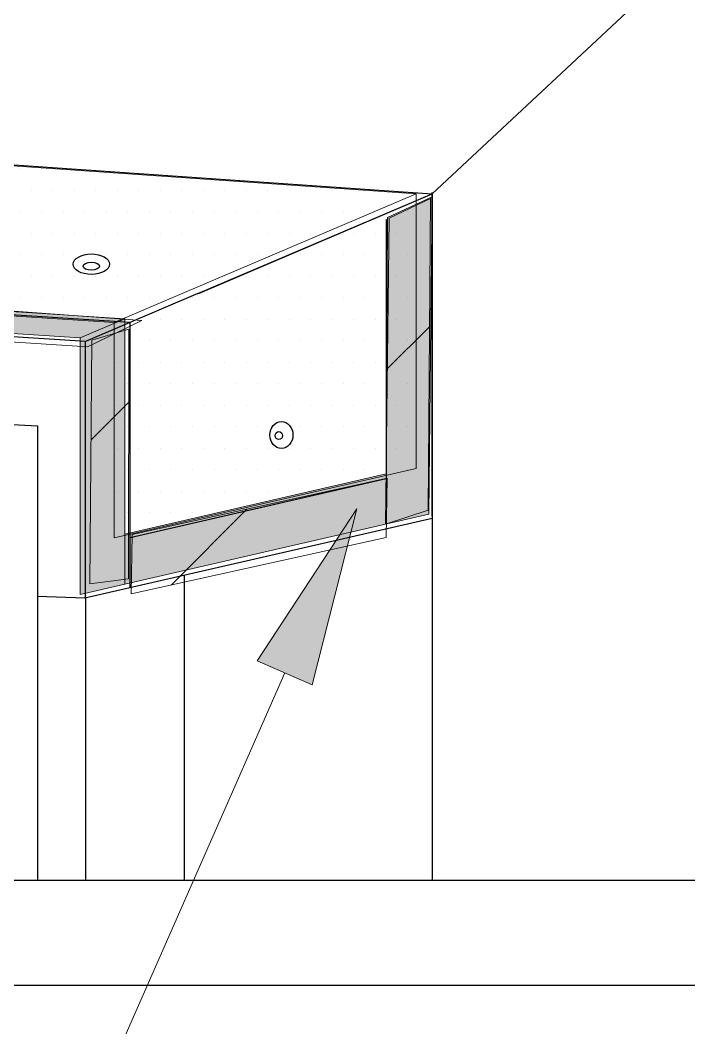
# Model space of a CAD drawing. Extents: x -1392 to 5791, y -3809 to 1722.
# Drawn here: x 161.2 to 203.2, y -1624.9 to -1561.6 of the extents above; entities that cross this region are included whole.
import ezdxf

# ---------------------------------------------------------------- set-up
doc = ezdxf.new("R2010")
doc.units = 0
doc.header["$MEASUREMENT"] = 0
for name, color, linetype, lineweight in [('.ATI-HATCH', 7, 'Continuous', 0), ('G-ANNO-TTLB', 7, 'Continuous', 0), ('Layer 12', 7, 'Continuous', 0), ('TYVEK', 7, 'Continuous', 0)]:
    doc.layers.add(name, color=color, linetype=linetype, lineweight=lineweight)
pattern_1 = [(45, (0, 0), (-7.071067, 7.07107), [])]

# ---------------------------------------------------------------- blocks, each defined once
blk = doc.blocks.new('Block_129')
at = {"layer": '.ATI-HATCH'}
for points in [[(186.069, -1572.502), (186.069, -1572.502), (98.616, -1566.433), (98.616, -1566.433), (98.616, -1566.433), (98.616, -1576.18), (98.616, -1576.18), (98.616, -1576.18), (167.12, -1580.595), (167.12, -1580.595), (167.12, -1580.595), (171.384, -1578.774), (171.384, -1578.774), (171.384, -1578.774), (186.069, -1572.502), (186.069, -1572.502)], [(186.069, -1572.502), (186.069, -1572.502), (171.384, -1578.774), (171.384, -1578.774), (171.384, -1578.774), (167.12, -1580.595), (167.12, -1580.595), (167.12, -1580.595), (167.12, -1594.108), (167.12, -1594.108), (167.12, -1594.108), (186.069, -1589.746), (186.069, -1589.746), (186.069, -1589.746), (186.069, -1572.502), (186.069, -1572.502)]]:
    blk.add_open_spline(points, degree=3, knots=[0, 0, 0, 0, 1, 1, 1, 2, 2, 2, 3, 3, 3, 4, 4, 4, 5, 5, 5, 5], dxfattribs=at)
at = {"layer": '.ATI-HATCH', "color": 8, "lineweight": 0, "true_color": 0x808080}
for points in [[(161.242, -1570.927), (161.242, -1570.927), (161.242, -1570.927), (161.242, -1570.927)], [(162.592, -1570.927), (162.592, -1570.927), (162.592, -1570.927), (162.592, -1570.927)], [(161.917, -1572.277), (161.917, -1572.277), (161.917, -1572.277), (161.917, -1572.277)], [(163.267, -1572.277), (163.267, -1572.277), (163.267, -1572.277), (163.267, -1572.277)], [(164.617, -1572.277), (164.617, -1572.277), (164.617, -1572.277), (164.617, -1572.277)], [(165.967, -1572.277), (165.967, -1572.277), (165.967, -1572.277), (165.967, -1572.277)], [(167.317, -1572.277), (167.317, -1572.277), (167.317, -1572.277), (167.317, -1572.277)], [(168.667, -1572.277), (168.667, -1572.277), (168.667, -1572.277), (168.667, -1572.277)], [(170.017, -1572.277), (170.017, -1572.277), (170.017, -1572.277), (170.017, -1572.277)], [(171.367, -1572.277), (171.367, -1572.277), (171.367, -1572.277), (171.367, -1572.277)], [(172.717, -1572.277), (172.717, -1572.277), (172.717, -1572.277), (172.717, -1572.277)], [(174.067, -1572.277), (174.067, -1572.277), (174.067, -1572.277), (174.067, -1572.277)], [(175.417, -1572.277), (175.417, -1572.277), (175.417, -1572.277), (175.417, -1572.277)], [(176.767, -1572.277), (176.767, -1572.277), (176.767, -1572.277), (176.767, -1572.277)], [(178.117, -1572.277), (178.117, -1572.277), (178.117, -1572.277), (178.117, -1572.277)], [(179.467, -1572.277), (179.467, -1572.277), (179.467, -1572.277), (179.467, -1572.277)], [(180.817, -1572.277), (180.817, -1572.277), (180.817, -1572.277), (180.817, -1572.277)], [(182.167, -1572.277), (182.167, -1572.277), (182.167, -1572.277), (182.167, -1572.277)], [(161.242, -1573.627), (161.242, -1573.627), (161.242, -1573.627), (161.242, -1573.627)], [(162.592, -1573.627), (162.592, -1573.627), (162.592, -1573.627), (162.592, -1573.627)], [(163.942, -1573.627), (163.942, -1573.627), (163.942, -1573.627), (163.942, -1573.627)], [(165.292, -1573.627), (165.292, -1573.627), (165.292, -1573.627), (165.292, -1573.627)], [(166.642, -1573.627), (166.642, -1573.627), (166.642, -1573.627), (166.642, -1573.627)], [(167.992, -1573.627), (167.992, -1573.627), (167.992, -1573.627), (167.992, -1573.627)], [(169.342, -1573.627), (169.342, -1573.627), (169.342, -1573.627), (169.342, -1573.627)], [(170.692, -1573.627), (170.692, -1573.627), (170.692, -1573.627), (170.692, -1573.627)], [(172.042, -1573.627), (172.042, -1573.627), (172.042, -1573.627), (172.042, -1573.627)], [(173.392, -1573.627), (173.392, -1573.627), (173.392, -1573.627), (173.392, -1573.627)], [(174.742, -1573.627), (174.742, -1573.627), (174.742, -1573.627), (174.742, -1573.627)], [(176.092, -1573.627), (176.092, -1573.627), (176.092, -1573.627), (176.092, -1573.627)], [(177.442, -1573.627), (177.442, -1573.627), (177.442, -1573.627), (177.442, -1573.627)], [(178.792, -1573.627), (178.792, -1573.627), (178.792, -1573.627), (178.792, -1573.627)], [(180.142, -1573.627), (180.142, -1573.627), (180.142, -1573.627), (180.142, -1573.627)], [(181.492, -1573.627), (181.492, -1573.627), (181.492, -1573.627), (181.492, -1573.627)], [(182.842, -1573.627), (182.842, -1573.627), (182.842, -1573.627), (182.842, -1573.627)], [(184.192, -1573.627), (184.192, -1573.627), (184.192, -1573.627), (184.192, -1573.627)], [(185.542, -1573.627), (185.542, -1573.627), (185.542, -1573.627), (185.542, -1573.627)], [(161.917, -1574.977), (161.917, -1574.977), (161.917, -1574.977), (161.917, -1574.977)], [(163.267, -1574.977), (163.267, -1574.977), (163.267, -1574.977), (163.267, -1574.977)], [(164.617, -1574.977), (164.617, -1574.977), (164.617, -1574.977), (164.617, -1574.977)], [(165.967, -1574.977), (165.967, -1574.977), (165.967, -1574.977), (165.967, -1574.977)], [(167.317, -1574.977), (167.317, -1574.977), (167.317, -1574.977), (167.317, -1574.977)], [(168.667, -1574.977), (168.667, -1574.977), (168.667, -1574.977), (168.667, -1574.977)], [(170.017, -1574.977), (170.017, -1574.977), (170.017, -1574.977), (170.017, -1574.977)], [(171.367, -1574.977), (171.367, -1574.977), (171.367, -1574.977), (171.367, -1574.977)], [(172.717, -1574.977), (172.717, -1574.977), (172.717, -1574.977), (172.717, -1574.977)], [(174.067, -1574.977), (174.067, -1574.977), (174.067, -1574.977), (174.067, -1574.977)], [(175.417, -1574.977), (175.417, -1574.977), (175.417, -1574.977), (175.417, -1574.977)], [(176.767, -1574.977), (176.767, -1574.977), (176.767, -1574.977), (176.767, -1574.977)], [(178.117, -1574.977), (178.117, -1574.977), (178.117, -1574.977), (178.117, -1574.977)], [(179.467, -1574.977), (179.467, -1574.977), (179.467, -1574.977), (179.467, -1574.977)], [(180.817, -1574.977), (180.817, -1574.977), (180.817, -1574.977), (180.817, -1574.977)], [(182.167, -1574.977), (182.167, -1574.977), (182.167, -1574.977), (182.167, -1574.977)], [(183.517, -1574.977), (183.517, -1574.977), (183.517, -1574.977), (183.517, -1574.977)], [(184.867, -1574.977), (184.867, -1574.977), (184.867, -1574.977), (184.867, -1574.977)], [(161.242, -1576.327), (161.242, -1576.327), (161.242, -1576.327), (161.242, -1576.327)], [(162.592, -1576.327), (162.592, -1576.327), (162.592, -1576.327), (162.592, -1576.327)], [(163.942, -1576.327), (163.942, -1576.327), (163.942, -1576.327), (163.942, -1576.327)], [(165.292, -1576.327), (165.292, -1576.327), (165.292, -1576.327), (165.292, -1576.327)], [(166.642, -1576.327), (166.642, -1576.327), (166.642, -1576.327), (166.642, -1576.327)], [(167.992, -1576.327), (167.992, -1576.327), (167.992, -1576.327), (167.992, -1576.327)], [(169.342, -1576.327), (169.342, -1576.327), (169.342, -1576.327), (169.342, -1576.327)], [(170.692, -1576.327), (170.692, -1576.327), (170.692, -1576.327), (170.692, -1576.327)], [(172.042, -1576.327), (172.042, -1576.327), (172.042, -1576.327), (172.042, -1576.327)], [(173.392, -1576.327), (173.392, -1576.327), (173.392, -1576.327), (173.392, -1576.327)], [(174.742, -1576.327), (174.742, -1576.327), (174.742, -1576.327), (174.742, -1576.327)], [(176.092, -1576.327), (176.092, -1576.327), (176.092, -1576.327), (176.092, -1576.327)], [(177.442, -1576.327), (177.442, -1576.327), (177.442, -1576.327), (177.442, -1576.327)], [(178.792, -1576.327), (178.792, -1576.327), (178.792, -1576.327), (178.792, -1576.327)], [(180.142, -1576.327), (180.142, -1576.327), (180.142, -1576.327), (180.142, -1576.327)], [(181.492, -1576.327), (181.492, -1576.327), (181.492, -1576.327), (181.492, -1576.327)], [(182.842, -1576.327), (182.842, -1576.327), (182.842, -1576.327), (182.842, -1576.327)], [(184.192, -1576.327), (184.192, -1576.327), (184.192, -1576.327), (184.192, -1576.327)], [(185.542, -1576.327), (185.542, -1576.327), (185.542, -1576.327), (185.542, -1576.327)], [(161.917, -1577.677), (161.917, -1577.677), (161.917, -1577.677), (161.917, -1577.677)], [(163.267, -1577.677), (163.267, -1577.677), (163.267, -1577.677), (163.267, -1577.677)], [(164.617, -1577.677), (164.617, -1577.677), (164.617, -1577.677), (164.617, -1577.677)], [(165.967, -1577.677), (165.967, -1577.677), (165.967, -1577.677), (165.967, -1577.677)], [(167.317, -1577.677), (167.317, -1577.677), (167.317, -1577.677), (167.317, -1577.677)], [(168.667, -1577.677), (168.667, -1577.677), (168.667, -1577.677), (168.667, -1577.677)], [(170.017, -1577.677), (170.017, -1577.677), (170.017, -1577.677), (170.017, -1577.677)], [(171.367, -1577.677), (171.367, -1577.677), (171.367, -1577.677), (171.367, -1577.677)], [(172.717, -1577.677), (172.717, -1577.677), (172.717, -1577.677), (172.717, -1577.677)], [(174.067, -1577.677), (174.067, -1577.677), (174.067, -1577.677), (174.067, -1577.677)], [(175.417, -1577.677), (175.417, -1577.677), (175.417, -1577.677), (175.417, -1577.677)], [(176.767, -1577.677), (176.767, -1577.677), (176.767, -1577.677), (176.767, -1577.677)], [(178.117, -1577.677), (178.117, -1577.677), (178.117, -1577.677), (178.117, -1577.677)], [(179.467, -1577.677), (179.467, -1577.677), (179.467, -1577.677), (179.467, -1577.677)], [(180.817, -1577.677), (180.817, -1577.677), (180.817, -1577.677), (180.817, -1577.677)], [(182.167, -1577.677), (182.167, -1577.677), (182.167, -1577.677), (182.167, -1577.677)], [(183.517, -1577.677), (183.517, -1577.677), (183.517, -1577.677), (183.517, -1577.677)], [(184.867, -1577.677), (184.867, -1577.677), (184.867, -1577.677), (184.867, -1577.677)], [(161.242, -1579.027), (161.242, -1579.027), (161.242, -1579.027), (161.242, -1579.027)], [(162.592, -1579.027), (162.592, -1579.027), (162.592, -1579.027), (162.592, -1579.027)], [(163.942, -1579.027), (163.942, -1579.027), (163.942, -1579.027), (163.942, -1579.027)], [(165.292, -1579.027), (165.292, -1579.027), (165.292, -1579.027), (165.292, -1579.027)], [(166.642, -1579.027), (166.642, -1579.027), (166.642, -1579.027), (166.642, -1579.027)], [(167.992, -1579.027), (167.992, -1579.027), (167.992, -1579.027), (167.992, -1579.027)], [(169.342, -1579.027), (169.342, -1579.027), (169.342, -1579.027), (169.342, -1579.027)], [(170.692, -1579.027), (170.692, -1579.027), (170.692, -1579.027), (170.692, -1579.027)], [(172.042, -1579.027), (172.042, -1579.027), (172.042, -1579.027), (172.042, -1579.027)], [(173.392, -1579.027), (173.392, -1579.027), (173.392, -1579.027), (173.392, -1579.027)], [(174.742, -1579.027), (174.742, -1579.027), (174.742, -1579.027), (174.742, -1579.027)], [(176.092, -1579.027), (176.092, -1579.027), (176.092, -1579.027), (176.092, -1579.027)], [(177.442, -1579.027), (177.442, -1579.027), (177.442, -1579.027), (177.442, -1579.027)], [(178.792, -1579.027), (178.792, -1579.027), (178.792, -1579.027), (178.792, -1579.027)], [(180.142, -1579.027), (180.142, -1579.027), (180.142, -1579.027), (180.142, -1579.027)], [(181.492, -1579.027), (181.492, -1579.027), (181.492, -1579.027), (181.492, -1579.027)], [(182.842, -1579.027), (182.842, -1579.027), (182.842, -1579.027), (182.842, -1579.027)], [(184.192, -1579.027), (184.192, -1579.027), (184.192, -1579.027), (184.192, -1579.027)], [(185.542, -1579.027), (185.542, -1579.027), (185.542, -1579.027), (185.542, -1579.027)], [(164.617, -1580.377), (164.617, -1580.377), (164.617, -1580.377), (164.617, -1580.377)], [(165.967, -1580.377), (165.967, -1580.377), (165.967, -1580.377), (165.967, -1580.377)], [(167.317, -1580.377), (167.317, -1580.377), (167.317, -1580.377), (167.317, -1580.377)], [(168.667, -1580.377), (168.667, -1580.377), (168.667, -1580.377), (168.667, -1580.377)], [(170.017, -1580.377), (170.017, -1580.377), (170.017, -1580.377), (170.017, -1580.377)], [(171.367, -1580.377), (171.367, -1580.377), (171.367, -1580.377), (171.367, -1580.377)], [(172.717, -1580.377), (172.717, -1580.377), (172.717, -1580.377), (172.717, -1580.377)], [(174.067, -1580.377), (174.067, -1580.377), (174.067, -1580.377), (174.067, -1580.377)], [(175.417, -1580.377), (175.417, -1580.377), (175.417, -1580.377), (175.417, -1580.377)], [(176.767, -1580.377), (176.767, -1580.377), (176.767, -1580.377), (176.767, -1580.377)], [(178.117, -1580.377), (178.117, -1580.377), (178.117, -1580.377), (178.117, -1580.377)], [(179.467, -1580.377), (179.467, -1580.377), (179.467, -1580.377), (179.467, -1580.377)], [(180.817, -1580.377), (180.817, -1580.377), (180.817, -1580.377), (180.817, -1580.377)], [(182.167, -1580.377), (182.167, -1580.377), (182.167, -1580.377), (182.167, -1580.377)], [(183.517, -1580.377), (183.517, -1580.377), (183.517, -1580.377), (183.517, -1580.377)], [(184.867, -1580.377), (184.867, -1580.377), (184.867, -1580.377), (184.867, -1580.377)], [(167.992, -1581.727), (167.992, -1581.727), (167.992, -1581.727), (167.992, -1581.727)], [(169.342, -1581.727), (169.342, -1581.727), (169.342, -1581.727), (169.342, -1581.727)], [(170.692, -1581.727), (170.692, -1581.727), (170.692, -1581.727), (170.692, -1581.727)], [(172.042, -1581.727), (172.042, -1581.727), (172.042, -1581.727), (172.042, -1581.727)], [(173.392, -1581.727), (173.392, -1581.727), (173.392, -1581.727), (173.392, -1581.727)], [(174.742, -1581.727), (174.742, -1581.727), (174.742, -1581.727), (174.742, -1581.727)], [(176.092, -1581.727), (176.092, -1581.727), (176.092, -1581.727), (176.092, -1581.727)], [(177.442, -1581.727), (177.442, -1581.727), (177.442, -1581.727), (177.442, -1581.727)], [(178.792, -1581.727), (178.792, -1581.727), (178.792, -1581.727), (178.792, -1581.727)], [(180.142, -1581.727), (180.142, -1581.727), (180.142, -1581.727), (180.142, -1581.727)], [(181.492, -1581.727), (181.492, -1581.727), (181.492, -1581.727), (181.492, -1581.727)], [(182.842, -1581.727), (182.842, -1581.727), (182.842, -1581.727), (182.842, -1581.727)], [(184.192, -1581.727), (184.192, -1581.727), (184.192, -1581.727), (184.192, -1581.727)], [(185.542, -1581.727), (185.542, -1581.727), (185.542, -1581.727), (185.542, -1581.727)], [(167.317, -1583.077), (167.317, -1583.077), (167.317, -1583.077), (167.317, -1583.077)], [(168.667, -1583.077), (168.667, -1583.077), (168.667, -1583.077), (168.667, -1583.077)], [(170.017, -1583.077), (170.017, -1583.077), (170.017, -1583.077), (170.017, -1583.077)], [(171.367, -1583.077), (171.367, -1583.077), (171.367, -1583.077), (171.367, -1583.077)], [(172.717, -1583.077), (172.717, -1583.077), (172.717, -1583.077), (172.717, -1583.077)], [(174.067, -1583.077), (174.067, -1583.077), (174.067, -1583.077), (174.067, -1583.077)], [(175.417, -1583.077), (175.417, -1583.077), (175.417, -1583.077), (175.417, -1583.077)], [(176.767, -1583.077), (176.767, -1583.077), (176.767, -1583.077), (176.767, -1583.077)], [(178.117, -1583.077), (178.117, -1583.077), (178.117, -1583.077), (178.117, -1583.077)], [(179.467, -1583.077), (179.467, -1583.077), (179.467, -1583.077), (179.467, -1583.077)], [(180.817, -1583.077), (180.817, -1583.077), (180.817, -1583.077), (180.817, -1583.077)], [(182.167, -1583.077), (182.167, -1583.077), (182.167, -1583.077), (182.167, -1583.077)], [(183.517, -1583.077), (183.517, -1583.077), (183.517, -1583.077), (183.517, -1583.077)], [(184.867, -1583.077), (184.867, -1583.077), (184.867, -1583.077), (184.867, -1583.077)], [(167.992, -1584.427), (167.992, -1584.427), (167.992, -1584.427), (167.992, -1584.427)], [(169.342, -1584.427), (169.342, -1584.427), (169.342, -1584.427), (169.342, -1584.427)], [(170.692, -1584.427), (170.692, -1584.427), (170.692, -1584.427), (170.692, -1584.427)], [(172.042, -1584.427), (172.042, -1584.427), (172.042, -1584.427), (172.042, -1584.427)], [(173.392, -1584.427), (173.392, -1584.427), (173.392, -1584.427), (173.392, -1584.427)], [(174.742, -1584.427), (174.742, -1584.427), (174.742, -1584.427), (174.742, -1584.427)], [(176.092, -1584.427), (176.092, -1584.427), (176.092, -1584.427), (176.092, -1584.427)], [(177.442, -1584.427), (177.442, -1584.427), (177.442, -1584.427), (177.442, -1584.427)], [(178.792, -1584.427), (178.792, -1584.427), (178.792, -1584.427), (178.792, -1584.427)], [(180.142, -1584.427), (180.142, -1584.427), (180.142, -1584.427), (180.142, -1584.427)], [(181.492, -1584.427), (181.492, -1584.427), (181.492, -1584.427), (181.492, -1584.427)], [(182.842, -1584.427), (182.842, -1584.427), (182.842, -1584.427), (182.842, -1584.427)], [(184.192, -1584.427), (184.192, -1584.427), (184.192, -1584.427), (184.192, -1584.427)], [(185.542, -1584.427), (185.542, -1584.427), (185.542, -1584.427), (185.542, -1584.427)], [(167.317, -1585.777), (167.317, -1585.777), (167.317, -1585.777), (167.317, -1585.777)], [(168.667, -1585.777), (168.667, -1585.777), (168.667, -1585.777), (168.667, -1585.777)], [(170.017, -1585.777), (170.017, -1585.777), (170.017, -1585.777), (170.017, -1585.777)], [(171.367, -1585.777), (171.367, -1585.777), (171.367, -1585.777), (171.367, -1585.777)], [(172.717, -1585.777), (172.717, -1585.777), (172.717, -1585.777), (172.717, -1585.777)], [(174.067, -1585.777), (174.067, -1585.777), (174.067, -1585.777), (174.067, -1585.777)], [(175.417, -1585.777), (175.417, -1585.777), (175.417, -1585.777), (175.417, -1585.777)], [(176.767, -1585.777), (176.767, -1585.777), (176.767, -1585.777), (176.767, -1585.777)], [(178.117, -1585.777), (178.117, -1585.777), (178.117, -1585.777), (178.117, -1585.777)], [(179.467, -1585.777), (179.467, -1585.777), (179.467, -1585.777), (179.467, -1585.777)], [(180.817, -1585.777), (180.817, -1585.777), (180.817, -1585.777), (180.817, -1585.777)], [(182.167, -1585.777), (182.167, -1585.777), (182.167, -1585.777), (182.167, -1585.777)], [(183.517, -1585.777), (183.517, -1585.777), (183.517, -1585.777), (183.517, -1585.777)], [(184.867, -1585.777), (184.867, -1585.777), (184.867, -1585.777), (184.867, -1585.777)], [(167.992, -1587.127), (167.992, -1587.127), (167.992, -1587.127), (167.992, -1587.127)], [(169.342, -1587.127), (169.342, -1587.127), (169.342, -1587.127), (169.342, -1587.127)], [(170.692, -1587.127), (170.692, -1587.127), (170.692, -1587.127), (170.692, -1587.127)], [(172.042, -1587.127), (172.042, -1587.127), (172.042, -1587.127), (172.042, -1587.127)], [(173.392, -1587.127), (173.392, -1587.127), (173.392, -1587.127), (173.392, -1587.127)], [(174.742, -1587.127), (174.742, -1587.127), (174.742, -1587.127), (174.742, -1587.127)], [(176.092, -1587.127), (176.092, -1587.127), (176.092, -1587.127), (176.092, -1587.127)], [(177.442, -1587.127), (177.442, -1587.127), (177.442, -1587.127), (177.442, -1587.127)], [(178.792, -1587.127), (178.792, -1587.127), (178.792, -1587.127), (178.792, -1587.127)], [(180.142, -1587.127), (180.142, -1587.127), (180.142, -1587.127), (180.142, -1587.127)], [(181.492, -1587.127), (181.492, -1587.127), (181.492, -1587.127), (181.492, -1587.127)], [(182.842, -1587.127), (182.842, -1587.127), (182.842, -1587.127), (182.842, -1587.127)], [(184.192, -1587.127), (184.192, -1587.127), (184.192, -1587.127), (184.192, -1587.127)], [(185.542, -1587.127), (185.542, -1587.127), (185.542, -1587.127), (185.542, -1587.127)], [(167.317, -1588.477), (167.317, -1588.477), (167.317, -1588.477), (167.317, -1588.477)], [(168.667, -1588.477), (168.667, -1588.477), (168.667, -1588.477), (168.667, -1588.477)], [(170.017, -1588.477), (170.017, -1588.477), (170.017, -1588.477), (170.017, -1588.477)], [(171.367, -1588.477), (171.367, -1588.477), (171.367, -1588.477), (171.367, -1588.477)], [(172.717, -1588.477), (172.717, -1588.477), (172.717, -1588.477), (172.717, -1588.477)], [(174.067, -1588.477), (174.067, -1588.477), (174.067, -1588.477), (174.067, -1588.477)], [(175.417, -1588.477), (175.417, -1588.477), (175.417, -1588.477), (175.417, -1588.477)], [(176.767, -1588.477), (176.767, -1588.477), (176.767, -1588.477), (176.767, -1588.477)], [(178.117, -1588.477), (178.117, -1588.477), (178.117, -1588.477), (178.117, -1588.477)], [(179.467, -1588.477), (179.467, -1588.477), (179.467, -1588.477), (179.467, -1588.477)], [(180.817, -1588.477), (180.817, -1588.477), (180.817, -1588.477), (180.817, -1588.477)], [(182.167, -1588.477), (182.167, -1588.477), (182.167, -1588.477), (182.167, -1588.477)], [(183.517, -1588.477), (183.517, -1588.477), (183.517, -1588.477), (183.517, -1588.477)], [(184.867, -1588.477), (184.867, -1588.477), (184.867, -1588.477), (184.867, -1588.477)], [(167.992, -1589.827), (167.992, -1589.827), (167.992, -1589.827), (167.992, -1589.827)], [(169.342, -1589.827), (169.342, -1589.827), (169.342, -1589.827), (169.342, -1589.827)], [(170.692, -1589.827), (170.692, -1589.827), (170.692, -1589.827), (170.692, -1589.827)], [(172.042, -1589.827), (172.042, -1589.827), (172.042, -1589.827), (172.042, -1589.827)], [(173.392, -1589.827), (173.392, -1589.827), (173.392, -1589.827), (173.392, -1589.827)], [(174.742, -1589.827), (174.742, -1589.827), (174.742, -1589.827), (174.742, -1589.827)], [(176.092, -1589.827), (176.092, -1589.827), (176.092, -1589.827), (176.092, -1589.827)], [(177.442, -1589.827), (177.442, -1589.827), (177.442, -1589.827), (177.442, -1589.827)], [(178.792, -1589.827), (178.792, -1589.827), (178.792, -1589.827), (178.792, -1589.827)], [(180.142, -1589.827), (180.142, -1589.827), (180.142, -1589.827), (180.142, -1589.827)], [(181.492, -1589.827), (181.492, -1589.827), (181.492, -1589.827), (181.492, -1589.827)], [(182.842, -1589.827), (182.842, -1589.827), (182.842, -1589.827), (182.842, -1589.827)], [(184.192, -1589.827), (184.192, -1589.827), (184.192, -1589.827), (184.192, -1589.827)], [(185.542, -1589.827), (185.542, -1589.827), (185.542, -1589.827), (185.542, -1589.827)], [(167.317, -1591.177), (167.317, -1591.177), (167.317, -1591.177), (167.317, -1591.177)], [(168.667, -1591.177), (168.667, -1591.177), (168.667, -1591.177), (168.667, -1591.177)], [(170.017, -1591.177), (170.017, -1591.177), (170.017, -1591.177), (170.017, -1591.177)], [(171.367, -1591.177), (171.367, -1591.177), (171.367, -1591.177), (171.367, -1591.177)], [(172.717, -1591.177), (172.717, -1591.177), (172.717, -1591.177), (172.717, -1591.177)], [(174.067, -1591.177), (174.067, -1591.177), (174.067, -1591.177), (174.067, -1591.177)], [(175.417, -1591.177), (175.417, -1591.177), (175.417, -1591.177), (175.417, -1591.177)], [(176.767, -1591.177), (176.767, -1591.177), (176.767, -1591.177), (176.767, -1591.177)], [(178.117, -1591.177), (178.117, -1591.177), (178.117, -1591.177), (178.117, -1591.177)], [(179.467, -1591.177), (179.467, -1591.177), (179.467, -1591.177), (179.467, -1591.177)], [(167.992, -1592.527), (167.992, -1592.527), (167.992, -1592.527), (167.992, -1592.527)], [(169.342, -1592.527), (169.342, -1592.527), (169.342, -1592.527), (169.342, -1592.527)], [(170.692, -1592.527), (170.692, -1592.527), (170.692, -1592.527), (170.692, -1592.527)], [(172.042, -1592.527), (172.042, -1592.527), (172.042, -1592.527), (172.042, -1592.527)], [(173.392, -1592.527), (173.392, -1592.527), (173.392, -1592.527), (173.392, -1592.527)], [(167.317, -1593.877), (167.317, -1593.877), (167.317, -1593.877), (167.317, -1593.877)]]:
    blk.add_open_spline(points, degree=3, dxfattribs=at)
blk = doc.blocks.new('Block_520')
at = {"layer": 'TYVEK', "color": 2, "lineweight": 25, "true_color": 0xffff00}
for points in [[(187.07, -1589.892)], [(187.07, -1592.889)]]:
    blk.add_lwpolyline(points, dxfattribs=at)
blk = doc.blocks.new('Block_521')
at = {"layer": 'TYVEK', "true_color": 0x000000, "transparency": 33554687}
h = blk.add_hatch(color=18, dxfattribs=at)
h.dxf.hatch_style = 2
h.paths.add_polyline_path([(176.107, -1601.827), (182.351, -1592.283), (179.54, -1603.336)])
at = {"layer": 'TYVEK', "color": 18, "lineweight": 0, "true_color": 0x000000}
blk.add_line((177.824, -1602.581), (115.181, -1745.066), dxfattribs=at)
at = {"layer": 'TYVEK'}
blk.add_lwpolyline([(176.107, -1601.827), (182.351, -1592.283), (179.54, -1603.336), (179.54, -1603.336)], close=True, dxfattribs=at)

msp = doc.modelspace()

# ---------------------------------------------------------------- hatches: boundary and pattern name
at = {"layer": '.ATI-HATCH', "true_color": 0x808080, "transparency": 33554687}
h = msp.add_hatch(color=8, dxfattribs=at)
edge = h.paths.add_edge_path()
edge.add_spline(control_points=[(186.87, -1592.629), (186.87, -1592.629), (187.07, -1572.694), (187.07, -1572.694), (187.07, -1572.694), (184.268, -1573.999), (184.268, -1573.999), (184.268, -1573.999), (184.192, -1590.097), (184.192, -1590.097), (184.192, -1590.097), (167.794, -1593.872), (167.794, -1593.872), (167.794, -1593.872), (167.794, -1597.014), (167.794, -1597.014), (167.794, -1597.014), (186.87, -1592.629), (186.87, -1592.629)], knot_values=[0, 0, 0, 0, 1, 1, 1, 2, 2, 2, 3, 3, 3, 4, 4, 4, 5, 5, 5, 6, 6, 6, 6], degree=3, periodic=0)
edge = h.paths.add_edge_path()
edge.add_spline(control_points=[(167.794, -1580.359), (167.794, -1580.359), (164.994, -1581.555), (164.994, -1581.555), (164.994, -1581.555), (164.994, -1597.659), (164.994, -1597.659), (164.994, -1597.659), (167.794, -1597.014), (167.794, -1597.014), (167.794, -1597.014), (167.794, -1580.359), (167.794, -1580.359)], knot_values=[0, 0, 0, 0, 1, 1, 1, 2, 2, 2, 3, 3, 3, 4, 4, 4, 4], degree=3, periodic=0)
edge.add_line((167.794, -1580.359), (167.794, -1580.359))
edge = h.paths.add_edge_path()
edge.add_spline(control_points=[(99.291, -1575.943), (99.291, -1575.943), (99.291, -1577.319), (99.291, -1577.319), (99.291, -1577.319), (164.994, -1581.555), (164.994, -1581.555), (164.994, -1581.555), (167.794, -1580.359), (167.794, -1580.359), (167.794, -1580.359), (99.291, -1575.943), (99.291, -1575.943)], knot_values=[0, 0, 0, 0, 1, 1, 1, 2, 2, 2, 3, 3, 3, 4, 4, 4, 4], degree=3, periodic=0)
edge.add_line((99.291, -1575.943), (99.291, -1575.943))
at = {"layer": 'G-ANNO-TTLB', "true_color": 0xff00ff, "transparency": 33554687}
h = msp.add_hatch(color=6, dxfattribs=at)
edge = h.paths.add_edge_path()
edge.add_spline(control_points=[(1773.018, -3692.604), (1773.018, -3692.604), (-1156.5, -3692.604), (-1156.5, -3692.604), (-1156.5, -3692.604), (-1156.5, -1235.604), (-1156.5, -1235.604), (-1156.5, -1235.604), (1773.018, -1235.604), (1773.018, -1235.604), (1773.018, -1235.604), (1773.018, -3692.604), (1773.018, -3692.604)], knot_values=[0, 0, 0, 0, 1, 1, 1, 2, 2, 2, 3, 3, 3, 4, 4, 4, 4], degree=3, periodic=0)
edge = h.paths.add_edge_path()
edge.add_spline(control_points=[(-1147.5, -1244.604), (-1147.5, -1244.604), (-1147.5, -3683.604), (-1147.5, -3683.604), (-1147.5, -3683.604), (1764.018, -3683.604), (1764.018, -3683.604), (1764.018, -3683.604), (1764.018, -1244.604), (1764.018, -1244.604), (1764.018, -1244.604), (-1147.5, -1244.604), (-1147.5, -1244.604)], knot_values=[0, 0, 0, 0, 1, 1, 1, 2, 2, 2, 3, 3, 3, 4, 4, 4, 4], degree=3, periodic=0)
edge.add_line((-1147.5, -1244.604), (-1147.5, -1244.604))
at = {"layer": 'Layer 12', "true_color": 0x000000, "transparency": 33554687}
h = msp.add_hatch(dxfattribs=at)
h.set_pattern_fill('_U', color=18, scale=10, angle=44.99999, style=2, pattern_type=0)
h.set_pattern_definition(pattern_1)
h.paths.add_polyline_path([(186.818, -1592.367), (184.145, -1593.255), (184.375, -1574.037), (186.97, -1572.801)])
h = msp.add_hatch(dxfattribs=at)
h.set_pattern_fill('_U', color=18, scale=10, angle=44.99999, style=2, pattern_type=0)
h.set_pattern_definition(pattern_1)
h.paths.add_polyline_path([(168.853, -1580.46), (165.445, -1582.121), (99.735, -1577.87), (99.285, -1575.376)])
h = msp.add_hatch(dxfattribs=at)
h.set_pattern_fill('_U', color=18, scale=10, angle=44.99999, style=2, pattern_type=0)
h.set_pattern_definition(pattern_1)
h.paths.add_polyline_path([(168.017, -1596.677), (165.61, -1597.003), (165.728, -1581.689), (168.056, -1581.014)])
h = msp.add_hatch(dxfattribs=at)
h.set_pattern_fill('_U', color=18, scale=10, angle=44.99999, style=0, pattern_type=0)
h.set_pattern_definition(pattern_1)
h.paths.add_polyline_path([(184.182, -1594.087), (168.184, -1597.63), (168.254, -1593.906), (184.252, -1590.363)])

# ---------------------------------------------------------------- linework, layer by layer
at = {"layer": '.ATI-HATCH'}
for points, knots in [([(186.87, -1592.629), (186.87, -1592.629), (187.07, -1572.694), (187.07, -1572.694), (187.07, -1572.694), (184.268, -1573.999), (184.268, -1573.999), (184.268, -1573.999), (184.192, -1590.097), (184.192, -1590.097), (184.192, -1590.097), (167.794, -1593.872), (167.794, -1593.872), (167.794, -1593.872), (167.794, -1597.014), (167.794, -1597.014), (167.794, -1597.014), (186.87, -1592.629), (186.87, -1592.629)], [0, 0, 0, 0, 1, 1, 1, 2, 2, 2, 3, 3, 3, 4, 4, 4, 5, 5, 5, 6, 6, 6, 6]), ([(99.291, -1575.943), (99.291, -1575.943), (99.291, -1577.319), (99.291, -1577.319), (99.291, -1577.319), (164.994, -1581.555), (164.994, -1581.555), (164.994, -1581.555), (167.794, -1580.359), (167.794, -1580.359), (167.794, -1580.359), (99.291, -1575.943), (99.291, -1575.943)], [0, 0, 0, 0, 1, 1, 1, 2, 2, 2, 3, 3, 3, 4, 4, 4, 4]), ([(167.794, -1580.359), (167.794, -1580.359), (164.994, -1581.555), (164.994, -1581.555), (164.994, -1581.555), (164.994, -1597.659), (164.994, -1597.659), (164.994, -1597.659), (167.794, -1597.014), (167.794, -1597.014), (167.794, -1597.014), (167.794, -1580.359), (167.794, -1580.359)], [0, 0, 0, 0, 1, 1, 1, 2, 2, 2, 3, 3, 3, 4, 4, 4, 4])]:
    msp.add_open_spline(points, degree=3, knots=knots, dxfattribs=at)
at = {"layer": 'G-ANNO-TTLB'}
for points in [[(1773.018, -3692.604), (1773.018, -3692.604), (-1156.5, -3692.604), (-1156.5, -3692.604), (-1156.5, -3692.604), (-1156.5, -1235.604), (-1156.5, -1235.604), (-1156.5, -1235.604), (1773.018, -1235.604), (1773.018, -1235.604), (1773.018, -1235.604), (1773.018, -3692.604), (1773.018, -3692.604)], [(-1147.5, -1244.604), (-1147.5, -1244.604), (-1147.5, -3683.604), (-1147.5, -3683.604), (-1147.5, -3683.604), (1764.018, -3683.604), (1764.018, -3683.604), (1764.018, -3683.604), (1764.018, -1244.604), (1764.018, -1244.604), (1764.018, -1244.604), (-1147.5, -1244.604), (-1147.5, -1244.604)]]:
    msp.add_open_spline(points, degree=3, knots=[0, 0, 0, 0, 1, 1, 1, 2, 2, 2, 3, 3, 3, 4, 4, 4, 4], dxfattribs=at)
at = {"layer": 'Layer 12'}
for points in [[(186.818, -1592.367), (184.145, -1593.255), (184.375, -1574.037), (186.97, -1572.801)], [(168.853, -1580.46), (165.445, -1582.121), (99.735, -1577.87), (99.285, -1575.376)], [(168.017, -1596.677), (165.61, -1597.003), (165.728, -1581.689), (168.056, -1581.014)], [(184.182, -1594.087), (168.184, -1597.63), (168.254, -1593.906), (184.252, -1590.363)]]:
    msp.add_lwpolyline(points, close=True, dxfattribs=at)
at = {"layer": 'TYVEK', "color": 1, "lineweight": 25, "true_color": 0xff0000}
for p, q in [((187.07, -1572.502), (200.2, -1560.221)), ((187.07, -1572.502), (187.07, -1615.622)), ((242.793, -1615.622), (123.477, -1615.622))]:
    msp.add_line(p, q, dxfattribs=at)
at = {"layer": 'TYVEK', "color": 2, "lineweight": 25, "true_color": 0xffff00}
for p, q in [((172.385, -1578.774), (187.07, -1572.502)), ((187.07, -1592.749), (187.07, -1572.42)), ((184.192, -1574.13), (184.192, -1593.078)), ((184.192, -1590.408), (168.121, -1594.108)), ((187.07, -1592.889), (165.287, -1597.903))]:
    msp.add_line(p, q, dxfattribs=at)
at = {"layer": 'TYVEK', "color": 4, "lineweight": 25, "true_color": 0x00ffff}
for p, q in [((172.426, -1578.777), (187.07, -1572.502)), ((172.385, -1578.774), (165.321, -1581.791)), ((171.516, -1596.469), (171.516, -1615.622)), ((165.287, -1597.903), (162.315, -1597.786)), ((165.321, -1597.903), (165.321, -1615.622))]:
    msp.add_line(p, q, dxfattribs=at)
at = {"layer": 'TYVEK', "color": 18, "lineweight": 25, "true_color": 0x000000}
msp.add_lwpolyline([(105.837, -1622.18), (263.973, -1622.18), (263.973, -1456.269), (7.736, -1456.269), (7.373, -1622.18), (105.837, -1622.18)], dxfattribs=at)
at = {"layer": 'TYVEK', "color": 4, "lineweight": 25, "true_color": 0x00ffff}
msp.add_lwpolyline([(99.617, -1615.622), (99.617, -1566.433), (187.07, -1572.502)], dxfattribs=at)
at = {"layer": 'TYVEK', "color": 2, "lineweight": 25, "true_color": 0xffff00}
for points in [[(168.121, -1597.25), (168.121, -1580.595), (99.617, -1576.18)], [(165.321, -1597.903), (165.321, -1581.791), (99.617, -1577.556)]]:
    msp.add_lwpolyline(points, dxfattribs=at)
at = {"layer": 'TYVEK', "color": 3, "lineweight": 25, "true_color": 0x00ff00}
msp.add_lwpolyline([(99.617, -1583.785), (162.315, -1587.081), (162.315, -1615.622)], dxfattribs=at)
at = {"layer": 'TYVEK', "color": 1, "lineweight": 25, "true_color": 0xff0000}
for centre, major_axis, ratio in [((165.693, -1576.928), (1.14, 0.004), 0.562455), ((165.694, -1577.053), (0.517, 0.002), 0.485533), ((177.621, -1587.653), (0, 0.852), 0.84616), ((177.457, -1587.691), (0, 0.251), 0.913062)]:
    msp.add_ellipse(centre, major_axis=major_axis, ratio=ratio, dxfattribs=at)

# ---------------------------------------------------------------- block references
at = {"layer": '.ATI-HATCH'}
msp.add_blockref('Block_129', (0, 0), dxfattribs=at)
at = {"layer": 'TYVEK'}
for name in ['Block_520', 'Block_521']:
    msp.add_blockref(name, (0, 0), dxfattribs=at)

doc.saveas('drawing.dxf')
